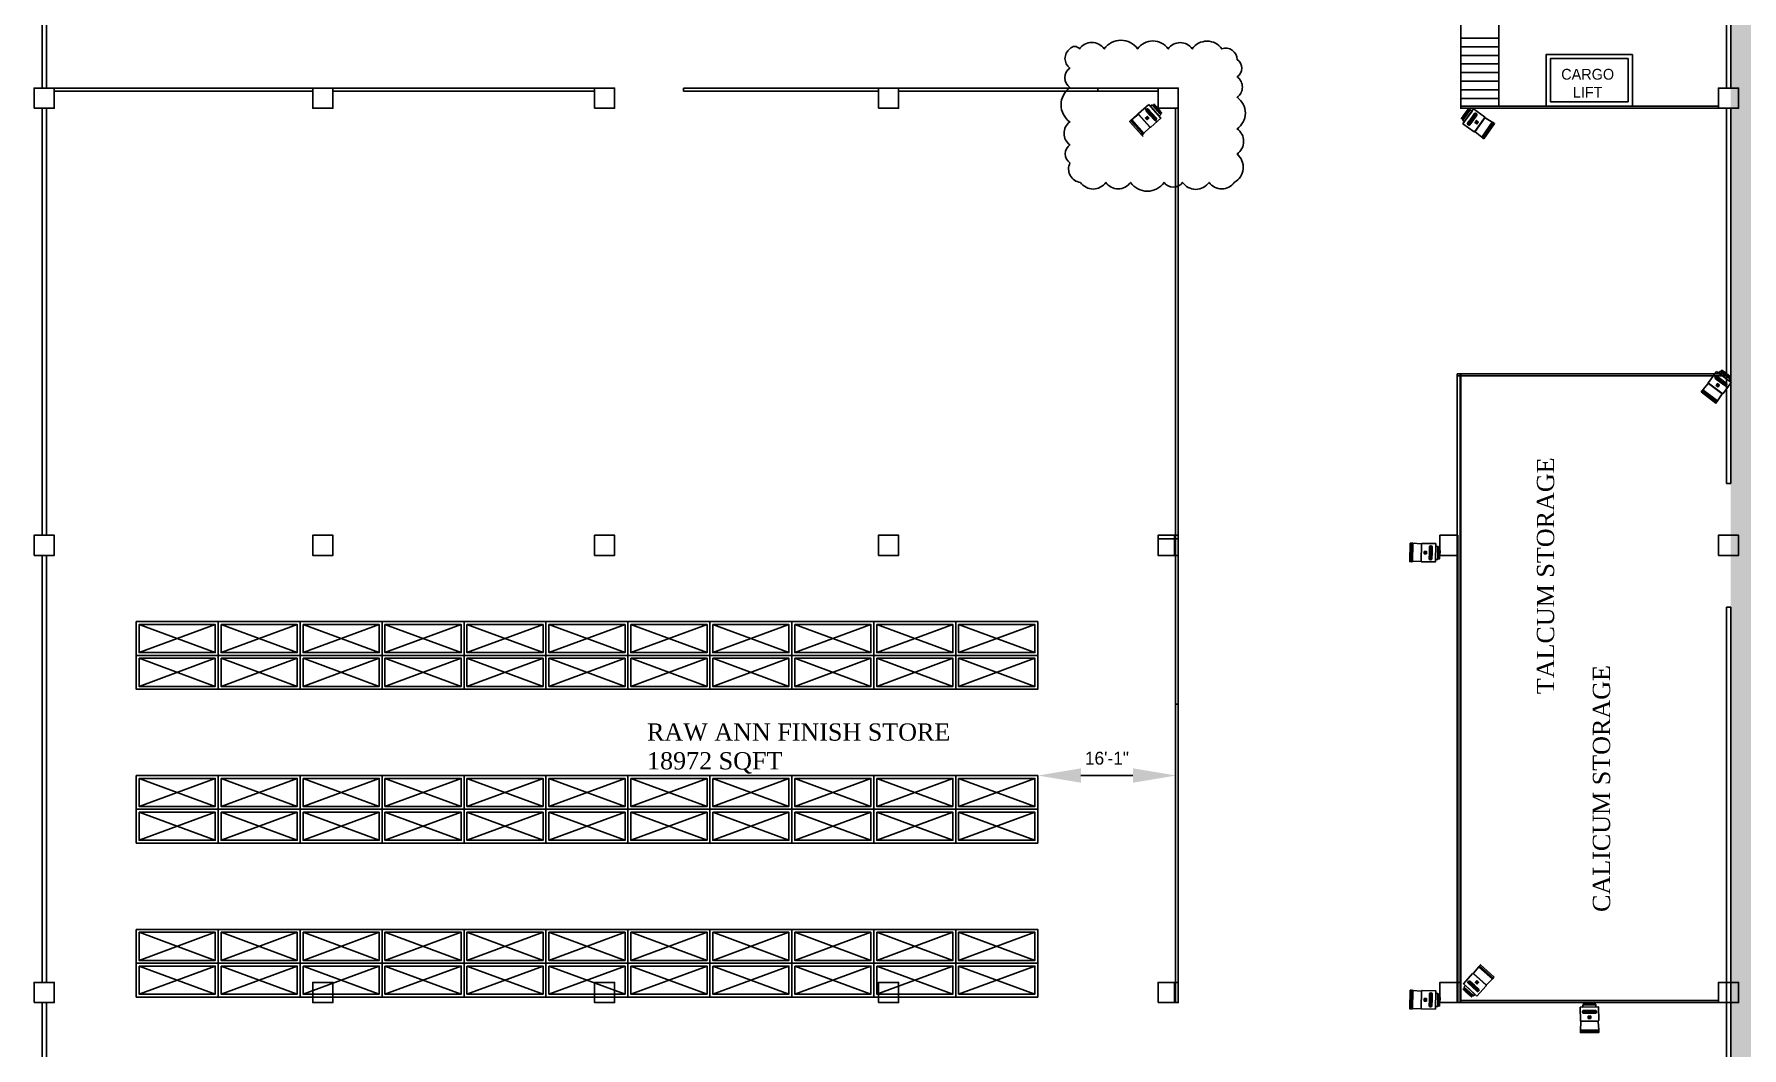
# Model space of a CAD drawing. Header units: millimetres. Extents: x -283029 to -254660, y -24907 to 10674.
# Drawn here: x -280623 to -278248, y -20566 to -19156 of the extents above; entities that cross this region are included whole.
import ezdxf

# ---------------------------------------------------------------- set-up
doc = ezdxf.new("R2010")
doc.units = ezdxf.units.MM
doc.header["$LTSCALE"] = 100
doc.header["$PDMODE"] = 3
doc.layers.add('A-FLOOR', color=7, linetype='Continuous')
doc.dimstyles.new('ISO-25', dxfattribs={"dimtxt": 18, "dimasz": 60, "dimexe": 6, "dimexo": 6, "dimgap": 15, "dimtad": 1, "dimdec": 0, "dimlunit": 3, "dimtxsty": 'Standard', "dimcen": 2.5, "dimclrd": 1, "dimclre": 1, "dimclrt": 1, "dimadec": 0, "dimazin": 0, "dimtfac": 1, "dimtdec": 0, "dimtmove": 0, "dimatfit": 3, "dimfxl": 1, "dimarcsym": 0})

# ---------------------------------------------------------------- blocks, each defined once
blk = doc.blocks.new('*D411')
at = {"color": 1, "lineweight": -2, "transparency": 16777216}
blk.add_line((-279167.5, -20187.1), (-279095, -20187.1), dxfattribs=at)
at = {"color": 1, "transparency": 16777216}
for points in [[(-279167.5, -20177.1), (-279167.5, -20197.1), (-279227.5, -20187.1)], [(-279095, -20177.1), (-279095, -20197.1), (-279035, -20187.1)]]:
    blk.add_solid(points, dxfattribs=at)
at = {"layer": 'Defpoints', "color": 0, "transparency": 16777216}
for p in [(-279227.5, -20187.1), (-279035, -20187.1), (-279035, -20187.1)]:
    blk.add_point(p, dxfattribs=at)
at = {"color": 1, "transparency": 16777216, "insert": (-279131.2, -20163.1), "char_height": 18, "attachment_point": 5}
blk.add_mtext('16\'-1"', dxfattribs=at)
blk = doc.blocks.new('ccyv')
at = {"color": 6}
for p, q in [((-151.8, 392.6), (-185.2, 392)), ((-140.2, 392), (-185.2, 391.2)), ((-140.2, 391.2), (-185.2, 390.4)), ((-140.2, 390.3), (-185.2, 389.5)), ((-140.2, 389.5), (-185.2, 388.7)), ((-140.2, 388.7), (-185.2, 387.9)), ((-140.2, 387.8), (-185.2, 387)), ((-166.6, 339), (-167.6, 339.5)), ((-166.2, 339.4), (-166.7, 340.5)), ((-159.2, 339.4), (-158.6, 340.5)), ((-158.7, 339), (-157.7, 339.5)), ((-166.6, 332.5), (-167.6, 332)), ((-166.2, 332), (-166.7, 331)), ((-159.2, 332), (-158.6, 331)), ((-158.7, 332.5), (-157.7, 332))]:
    blk.add_line(p, q, dxfattribs=at)
for points in [[(-198.9, 376.1), (-198.9, 322.5, 0.414214), (-196.6, 320.2), (-128.8, 320.2, 0.414214), (-126.5, 322.5), (-126.5, 376.1)], [(-162.7, 362.3), (-139.2, 362.3, -0.223517), (-136.4, 361, -0.360044), (-136.4, 352.7, -0.223517), (-139.2, 351.4), (-162.7, 351.4), (-186.2, 351.4, -0.223517), (-188.9, 352.7, -0.360044), (-188.9, 361, -0.223517), (-186.2, 362.3)], [(-162.7, 352.6), (-186.2, 352.6, -0.223517), (-187.9, 353.5, -0.360044), (-187.9, 360.2, -0.223517), (-186.2, 361), (-162.7, 361), (-139.2, 361, -0.223517), (-137.4, 360.2, -0.360044), (-137.4, 353.5, -0.223517), (-139.2, 352.6)], [(-167.6, 335.7), (-167.6, 332, 0.414214), (-166.7, 331), (-158.6, 331, 0.414214), (-157.7, 332), (-157.7, 335.7), (-157.7, 339.5, 0.414214), (-158.6, 340.5), (-166.7, 340.5, 0.414214), (-167.6, 339.5)], [(-166.6, 335.7), (-166.6, 339, -0.414214), (-166.2, 339.4), (-159.2, 339.4, -0.414214), (-158.7, 339), (-158.7, 335.7), (-158.7, 332.5, -0.414214), (-159.2, 332), (-166.2, 332, -0.414214), (-166.6, 332.5)], [(-198.7, 285.3), (-197, 318.4, -0.39915), (-196.1, 319.3), (-129.2, 319.3, -0.39915), (-128.3, 318.4), (-126.6, 285.3)]]:
    blk.add_lwpolyline(points, format="xyb", close=True, dxfattribs=at)
for points in [[(-188.8, 358.8), (-166.6, 358.8), (-166.6, 354.9), (-188.8, 354.9)], [(-136.5, 358.8), (-158.5, 358.8), (-158.5, 354.9), (-136.5, 354.9)]]:
    blk.add_lwpolyline(points, dxfattribs=at)
for points in [[(-188.4, 376.1), (-188.4, 384.8), (-136.9, 384.8), (-136.9, 376.1)], [(-185.6, 387), (-185.6, 392.6), (-139.8, 392.6), (-139.8, 387)], [(-140.7, 384.8), (-140.7, 387), (-184.6, 387), (-184.6, 384.8)], [(-173.5, 392.6), (-172.8, 393.5), (-152.7, 393.5), (-151.8, 392.6)], [(-199.1, 285.3), (-126.2, 285.3), (-126, 281.7), (-199.3, 281.7)], [(-126, 280.5), (-199.3, 280.5), (-198.1, 281.7), (-127.2, 281.7)], [(-199.3, 275), (-126, 275), (-126, 280.5), (-199.3, 280.5)], [(-195.3, 320.2), (-195.8, 319.3), (-129.5, 319.3), (-130, 320.2)]]:
    blk.add_lwpolyline(points, close=True, dxfattribs=at)
for centre, radius in [((-162.7, 356.8), 3.29), ((-162.7, 335.7), 3.29), ((-162.7, 356.8), 1.54), ((-162.7, 335.7), 1.54)]:
    blk.add_circle(centre, radius, dxfattribs=at)

msp = doc.modelspace()

# ---------------------------------------------------------------- hatches: boundary and pattern name
at = {"layer": 'A-FLOOR'}
h = msp.add_hatch(dxfattribs=at)
h.set_pattern_fill('AR-B816C', color=2, scale=0.05)
h.set_pattern_definition([(0, (-278245.958, -17419.708), (10.16, 10.16), [19.84375, -0.47625]), (0, (-278256.118, -17419.232), (10.16, 10.16), [19.84375, -0.47625]), (90, (-278245.958, -17419.708), (-10.16, 10.16), [-10.63625, 9.68375]), (90, (-278246.434, -17419.708), (-10.16, 10.16), [-10.63625, 9.68375])])
h.paths.add_polyline_path([(-278227.5, -17376.7), (-278252.5, -17376.7), (-278252.5, -17393.7), (-278263.5, -17393.7), (-278263.5, -21113.7), (-278227.5, -21113.7), (-278227.5, -17862.7, -0.23), (-278243.5, -17829.7, -0.23), (-278227.5, -17796.7), (-278227.5, -17736.1, -0.23), (-278243.5, -17703.1, -0.23), (-278227.5, -17670.1)])

# ---------------------------------------------------------------- linework, layer by layer
at = {"color": 3}
for p, q in [((-278269.5, -18609.3), (-278269.5, -19231.2)), ((-278639, -18989.3), (-278639, -19259.2)), ((-278586, -19256.2), (-278586, -18985.3)), ((-278639, -19161.6), (-278586, -19161.6)), ((-278639, -19173.6), (-278586, -19173.6)), ((-278639, -19185.6), (-278586, -19185.6)), ((-278639, -19197.6), (-278586, -19197.6)), ((-278639, -19209.6), (-278586, -19209.6)), ((-278639, -19221.6), (-278586, -19221.6)), ((-278639, -19233.6), (-278586, -19233.6)), ((-278639, -19245.6), (-278586, -19245.6)), ((-278269.5, -19259.2), (-278269.5, -19781)), ((-278644, -19628.5), (-278644, -20502.8)), ((-278640, -19628.5), (-278640, -20502.8)), ((-278639, -19628.5), (-278639, -20502.8)), ((-278269.5, -19781), (-278263.5, -19781)), ((-278643, -19853), (-278643, -20502.8)), ((-278269.5, -19953), (-278263.5, -19953))]:
    msp.add_line(p, q, dxfattribs=at)
at = {"color": 2}
for p, q in [((-280612.5, -19231.2), (-280612.5, -18637.3)), ((-280606.5, -19231.2), (-280606.5, -18637.3)), ((-280612.5, -19853), (-280612.5, -19259.2)), ((-280606.5, -19853), (-280606.5, -19259.2)), ((-278644, -19628.5), (-278269.5, -19628.5)), ((-278644, -19631.5), (-278269.5, -19631.5)), ((-280612.5, -20474.8), (-280612.5, -19881)), ((-280606.5, -20474.8), (-280606.5, -19881)), ((-278639, -20499.8), (-278280.5, -20499.8)), ((-280612.5, -21219.9), (-280612.5, -20502.8)), ((-280606.5, -21219.9), (-280606.5, -20502.8)), ((-278640, -20502.8), (-278280.5, -20502.8))]:
    msp.add_line(p, q, dxfattribs=at)
at = {"color": 1}
for p, q in [((-280595.5, -19231.2), (-279816, -19231.2)), ((-280595.5, -19235.2), (-280236, -19235.2)), ((-280208, -19235.2), (-279844, -19235.2)), ((-279720, -19231.2), (-279060, -19231.2)), ((-279720, -19235.2), (-279449.1, -19235.2)), ((-279421.1, -19235.2), (-279060, -19235.2)), ((-279036, -19259.2), (-279036, -20502.8)), ((-279032, -19259.2), (-279032, -20502.8)), ((-279032, -19881), (-279032, -20502.8)), ((-279032, -20087.9), (-279036, -20087.9)), ((-279032, -20087.9), (-279032, -20502.8)), ((-279032, -20183.9), (-279032, -20502.8))]:
    msp.add_line(p, q, dxfattribs=at)
at = {"color": 5}
for p, q in [((-279720, -19231.2), (-279720, -19235.2)), ((-279144, -19231.2), (-279144, -19235.2)), ((-279060, -19231.2), (-279032, -19231.2)), ((-279060, -19231.2), (-279032, -19231.2)), ((-279449.1, -19853), (-279421.1, -19853)), ((-279449.1, -19853), (-279421.1, -19853)), ((-280371.5, -19977.1), (-280477.5, -20016.1)), ((-280477.5, -19977.1), (-280371.5, -20016.1)), ((-280257.5, -19977.1), (-280363.5, -20016.1)), ((-280363.5, -19977.1), (-280257.5, -20016.1)), ((-280143.5, -19977.1), (-280249.5, -20016.1)), ((-280249.5, -19977.1), (-280143.5, -20016.1)), ((-280029.5, -19977.1), (-280135.5, -20016.1)), ((-280135.5, -19977.1), (-280029.5, -20016.1)), ((-279915.5, -19977.1), (-280021.5, -20016.1)), ((-280021.5, -19977.1), (-279915.5, -20016.1)), ((-279801.5, -19977.1), (-279907.5, -20016.1)), ((-279907.5, -19977.1), (-279801.5, -20016.1)), ((-279687.5, -19977.1), (-279793.5, -20016.1)), ((-279793.5, -19977.1), (-279687.5, -20016.1)), ((-279573.5, -19977.1), (-279679.5, -20016.1)), ((-279679.5, -19977.1), (-279573.5, -20016.1)), ((-279459.5, -19977.1), (-279565.5, -20016.1)), ((-279565.5, -19977.1), (-279459.5, -20016.1)), ((-279345.5, -19977.1), (-279451.5, -20016.1)), ((-279451.5, -19977.1), (-279345.5, -20016.1)), ((-279231.5, -19977.1), (-279337.5, -20016.1)), ((-279337.5, -19977.1), (-279231.5, -20016.1)), ((-280371.5, -20024.1), (-280477.5, -20063.1)), ((-280477.5, -20024.1), (-280371.5, -20063.1)), ((-280257.5, -20024.1), (-280363.5, -20063.1)), ((-280363.5, -20024.1), (-280257.5, -20063.1)), ((-280143.5, -20024.1), (-280249.5, -20063.1)), ((-280249.5, -20024.1), (-280143.5, -20063.1)), ((-280029.5, -20024.1), (-280135.5, -20063.1)), ((-280135.5, -20024.1), (-280029.5, -20063.1)), ((-279915.5, -20024.1), (-280021.5, -20063.1)), ((-280021.5, -20024.1), (-279915.5, -20063.1)), ((-279801.5, -20024.1), (-279907.5, -20063.1)), ((-279907.5, -20024.1), (-279801.5, -20063.1)), ((-279687.5, -20024.1), (-279793.5, -20063.1)), ((-279793.5, -20024.1), (-279687.5, -20063.1)), ((-279573.5, -20024.1), (-279679.5, -20063.1)), ((-279679.5, -20024.1), (-279573.5, -20063.1)), ((-279459.5, -20024.1), (-279565.5, -20063.1)), ((-279565.5, -20024.1), (-279459.5, -20063.1)), ((-279345.5, -20024.1), (-279451.5, -20063.1)), ((-279451.5, -20024.1), (-279345.5, -20063.1)), ((-279231.5, -20024.1), (-279337.5, -20063.1)), ((-279337.5, -20024.1), (-279231.5, -20063.1)), ((-280371.5, -20191.1), (-280477.5, -20230.1)), ((-280477.5, -20191.1), (-280371.5, -20230.1)), ((-280257.5, -20191.1), (-280363.5, -20230.1)), ((-280363.5, -20191.1), (-280257.5, -20230.1)), ((-280143.5, -20191.1), (-280249.5, -20230.1)), ((-280249.5, -20191.1), (-280143.5, -20230.1)), ((-280029.5, -20191.1), (-280135.5, -20230.1)), ((-280135.5, -20191.1), (-280029.5, -20230.1)), ((-279915.5, -20191.1), (-280021.5, -20230.1)), ((-280021.5, -20191.1), (-279915.5, -20230.1)), ((-279801.5, -20191.1), (-279907.5, -20230.1)), ((-279907.5, -20191.1), (-279801.5, -20230.1)), ((-279687.5, -20191.1), (-279793.5, -20230.1)), ((-279793.5, -20191.1), (-279687.5, -20230.1)), ((-279573.5, -20191.1), (-279679.5, -20230.1)), ((-279679.5, -20191.1), (-279573.5, -20230.1)), ((-279459.5, -20191.1), (-279565.5, -20230.1)), ((-279565.5, -20191.1), (-279459.5, -20230.1)), ((-279345.5, -20191.1), (-279451.5, -20230.1)), ((-279451.5, -20191.1), (-279345.5, -20230.1)), ((-279231.5, -20191.1), (-279337.5, -20230.1)), ((-279337.5, -20191.1), (-279231.5, -20230.1)), ((-280371.5, -20238.1), (-280477.5, -20277.1)), ((-280477.5, -20238.1), (-280371.5, -20277.1)), ((-280257.5, -20238.1), (-280363.5, -20277.1)), ((-280363.5, -20238.1), (-280257.5, -20277.1)), ((-280143.5, -20238.1), (-280249.5, -20277.1)), ((-280249.5, -20238.1), (-280143.5, -20277.1)), ((-280029.5, -20238.1), (-280135.5, -20277.1)), ((-280135.5, -20238.1), (-280029.5, -20277.1)), ((-279915.5, -20238.1), (-280021.5, -20277.1)), ((-280021.5, -20238.1), (-279915.5, -20277.1)), ((-279801.5, -20238.1), (-279907.5, -20277.1)), ((-279907.5, -20238.1), (-279801.5, -20277.1)), ((-279687.5, -20238.1), (-279793.5, -20277.1)), ((-279793.5, -20238.1), (-279687.5, -20277.1)), ((-279573.5, -20238.1), (-279679.5, -20277.1)), ((-279679.5, -20238.1), (-279573.5, -20277.1)), ((-279459.5, -20238.1), (-279565.5, -20277.1)), ((-279565.5, -20238.1), (-279459.5, -20277.1)), ((-279345.5, -20238.1), (-279451.5, -20277.1)), ((-279451.5, -20238.1), (-279345.5, -20277.1)), ((-279231.5, -20238.1), (-279337.5, -20277.1)), ((-279337.5, -20238.1), (-279231.5, -20277.1)), ((-280371.5, -20405.1), (-280477.5, -20444.1)), ((-280477.5, -20405.1), (-280371.5, -20444.1)), ((-280257.5, -20405.1), (-280363.5, -20444.1)), ((-280363.5, -20405.1), (-280257.5, -20444.1)), ((-280143.5, -20405.1), (-280249.5, -20444.1)), ((-280249.5, -20405.1), (-280143.5, -20444.1)), ((-280029.5, -20405.1), (-280135.5, -20444.1)), ((-280135.5, -20405.1), (-280029.5, -20444.1)), ((-279915.5, -20405.1), (-280021.5, -20444.1)), ((-280021.5, -20405.1), (-279915.5, -20444.1)), ((-279801.5, -20405.1), (-279907.5, -20444.1)), ((-279907.5, -20405.1), (-279801.5, -20444.1)), ((-279687.5, -20405.1), (-279793.5, -20444.1)), ((-279793.5, -20405.1), (-279687.5, -20444.1)), ((-279573.5, -20405.1), (-279679.5, -20444.1)), ((-279679.5, -20405.1), (-279573.5, -20444.1)), ((-279459.5, -20405.1), (-279565.5, -20444.1)), ((-279565.5, -20405.1), (-279459.5, -20444.1)), ((-279345.5, -20405.1), (-279451.5, -20444.1)), ((-279451.5, -20405.1), (-279345.5, -20444.1)), ((-279231.5, -20405.1), (-279337.5, -20444.1)), ((-279337.5, -20405.1), (-279231.5, -20444.1)), ((-280371.5, -20452.1), (-280477.5, -20491.1)), ((-280477.5, -20452.1), (-280371.5, -20491.1)), ((-280257.5, -20452.1), (-280363.5, -20491.1)), ((-280363.5, -20452.1), (-280257.5, -20491.1)), ((-280143.5, -20452.1), (-280249.5, -20491.1)), ((-280249.5, -20452.1), (-280143.5, -20491.1)), ((-280029.5, -20452.1), (-280135.5, -20491.1)), ((-280135.5, -20452.1), (-280029.5, -20491.1)), ((-279915.5, -20452.1), (-280021.5, -20491.1)), ((-280021.5, -20452.1), (-279915.5, -20491.1)), ((-279801.5, -20452.1), (-279907.5, -20491.1)), ((-279907.5, -20452.1), (-279801.5, -20491.1)), ((-279687.5, -20452.1), (-279793.5, -20491.1)), ((-279793.5, -20452.1), (-279687.5, -20491.1)), ((-279573.5, -20452.1), (-279679.5, -20491.1)), ((-279679.5, -20452.1), (-279573.5, -20491.1)), ((-279459.5, -20452.1), (-279565.5, -20491.1)), ((-279565.5, -20452.1), (-279459.5, -20491.1)), ((-279345.5, -20452.1), (-279451.5, -20491.1)), ((-279451.5, -20452.1), (-279345.5, -20491.1)), ((-279231.5, -20452.1), (-279337.5, -20491.1)), ((-279337.5, -20452.1), (-279231.5, -20491.1))]:
    msp.add_line(p, q, dxfattribs=at)
at = {"color": 6}
for p, q in [((-278640, -19259.2), (-278280.5, -19259.2)), ((-278639, -19256.2), (-278280.5, -19256.2))]:
    msp.add_line(p, q, dxfattribs=at)
for p, q in [((-280606.5, -19853), (-280606.5, -19620.5)), ((-279844, -19853), (-279844, -19881)), ((-279844, -19853), (-279844, -19881)), ((-279844, -19853), (-279844, -19881)), ((-279844, -19853), (-279844, -19881)), ((-279060, -19853), (-279032, -19853)), ((-279060, -19853), (-279032, -19853)), ((-279060, -19858), (-279032, -19858)), ((-279060, -19858), (-279032, -19858)), ((-279037, -19853), (-279037, -19881)), ((-279037, -19853), (-279037, -19881)), ((-279032, -19853), (-279032, -19881)), ((-279032, -19853), (-279032, -19881)), ((-279037, -20474.8), (-279037, -20502.8)), ((-279032, -20474.8), (-279032, -20502.8)), ((-279032, -20474.8), (-279032, -20502.8))]:
    msp.add_line(p, q)
at = {"color": 7, "true_color": 0xffffff}
msp.add_line((-279449.1, -19853), (-279421.1, -19853), dxfattribs=at)
msp.add_line((-279449.1, -19853), (-279421.1, -19853), dxfattribs=at)
at = {"color": 3}
for points in [[(-278269.5, -19231.2), (-278269.5, -18275.6)], [(-278269.5, -19231.2), (-278269.5, -18275.6)], [(-278263.5, -19231.2), (-278263.5, -18275.6)], [(-278269.5, -19781), (-278269.5, -19259.2)], [(-278269.5, -19781), (-278269.5, -19259.2)], [(-278263.5, -19781), (-278263.5, -19259.2)], [(-278640, -21107.7), (-278269.5, -21107.7), (-278269.5, -19953)], [(-278640, -21113.7), (-278263.5, -21113.7), (-278263.5, -19953)], [(-278640, -21107.7), (-278269.5, -21107.7), (-278269.5, -19953)]]:
    msp.add_lwpolyline(points, dxfattribs=at)
msp.add_lwpolyline([(-279182.6, -19176.6, 0.520567), (-279182.6, -19203.3, 0.520567), (-279182.6, -19230.4, 0.520567), (-279182.6, -19278.2, 0.520567), (-279182.6, -19310.1, 0.520567), (-279182.6, -19335.3, 0.520567), (-279168, -19362.3, 0.520567), (-279132.7, -19362.3, 0.520567), (-279098.5, -19362.3, 0.520567), (-279051.6, -19362.3, 0.520567), (-279026.1, -19362.3, 0.520567), (-278989.1, -19362.3, 0.520567), (-278954, -19362.3, 0.520567), (-278950.1, -19322.7, 0.520567), (-278950.1, -19287.8, 0.520567), (-278950.1, -19243.9, 0.520567), (-278950.1, -19215.7, 0.520567), (-278950.1, -19191.4, 0.520567), (-278971.4, -19176.6, 0.520567), (-279012.6, -19176.6, 0.520567), (-279046, -19176.6, 0.520567), (-279088.6, -19176.6, 0.520567), (-279135, -19176.6, 0.520567), (-279169.6, -19176.6, 0.520567)], format="xyb", close=True, dxfattribs=at)
at = {"color": 2}
for points in [[(-278400.2, -19184.2), (-278520.2, -19184.2), (-278520.2, -19256.2), (-278400.2, -19256.2)], [(-278406.2, -19190.2), (-278514.2, -19190.2), (-278514.2, -19250.2), (-278406.2, -19250.2)]]:
    msp.add_lwpolyline(points, close=True, dxfattribs=at)
for points in [[(-280623.5, -19259.2), (-280595.5, -19259.2), (-280595.5, -19231.2), (-280623.5, -19231.2)], [(-280623.5, -19259.2), (-280595.5, -19259.2), (-280595.5, -19231.2), (-280623.5, -19231.2)], [(-280623.5, -19259.2), (-280595.5, -19259.2), (-280595.5, -19231.2), (-280623.5, -19231.2)], [(-280236, -19259.2), (-280208, -19259.2), (-280208, -19231.2), (-280236, -19231.2)], [(-280236, -19259.2), (-280208, -19259.2), (-280208, -19231.2), (-280236, -19231.2)], [(-280236, -19259.2), (-280208, -19259.2), (-280208, -19231.2), (-280236, -19231.2)], [(-280236, -19259.2), (-280208, -19259.2), (-280208, -19231.2), (-280236, -19231.2)], [(-280236, -19259.2), (-280208, -19259.2), (-280208, -19231.2), (-280236, -19231.2)], [(-280236, -19259.2), (-280208, -19259.2), (-280208, -19231.2), (-280236, -19231.2)], [(-280236, -19259.2), (-280208, -19259.2), (-280208, -19231.2), (-280236, -19231.2)], [(-280236, -19259.2), (-280208, -19259.2), (-280208, -19231.2), (-280236, -19231.2)], [(-280236, -19259.2), (-280208, -19259.2), (-280208, -19231.2), (-280236, -19231.2)], [(-280236, -19259.2), (-280208, -19259.2), (-280208, -19231.2), (-280236, -19231.2)], [(-280236, -19259.2), (-280208, -19259.2), (-280208, -19231.2), (-280236, -19231.2)], [(-280236, -19259.2), (-280208, -19259.2), (-280208, -19231.2), (-280236, -19231.2)], [(-279844, -19259.2), (-279816, -19259.2), (-279816, -19231.2), (-279844, -19231.2)], [(-279844, -19259.2), (-279816, -19259.2), (-279816, -19231.2), (-279844, -19231.2)], [(-279844, -19259.2), (-279816, -19259.2), (-279816, -19231.2), (-279844, -19231.2)], [(-279844, -19259.2), (-279816, -19259.2), (-279816, -19231.2), (-279844, -19231.2)], [(-279844, -19259.2), (-279816, -19259.2), (-279816, -19231.2), (-279844, -19231.2)], [(-279844, -19259.2), (-279816, -19259.2), (-279816, -19231.2), (-279844, -19231.2)], [(-279844, -19259.2), (-279816, -19259.2), (-279816, -19231.2), (-279844, -19231.2)], [(-279844, -19259.2), (-279816, -19259.2), (-279816, -19231.2), (-279844, -19231.2)], [(-279449.1, -19259.2), (-279421.1, -19259.2), (-279421.1, -19231.2), (-279449.1, -19231.2)], [(-279449.1, -19259.2), (-279421.1, -19259.2), (-279421.1, -19231.2), (-279449.1, -19231.2)], [(-279060, -19259.2), (-279032, -19259.2), (-279032, -19231.2), (-279060, -19231.2)], [(-279060, -19259.2), (-279032, -19259.2), (-279032, -19231.2), (-279060, -19231.2)], [(-279060, -19259.2), (-279032, -19259.2), (-279032, -19231.2), (-279060, -19231.2)], [(-279060, -19259.2), (-279032, -19259.2), (-279032, -19231.2), (-279060, -19231.2)], [(-278280.5, -19259.2), (-278252.5, -19259.2), (-278252.5, -19231.2), (-278280.5, -19231.2)], [(-278280.5, -19259.2), (-278252.5, -19259.2), (-278252.5, -19231.2), (-278280.5, -19231.2)], [(-280623.5, -19881), (-280595.5, -19881), (-280595.5, -19853), (-280623.5, -19853)], [(-280623.5, -19881), (-280595.5, -19881), (-280595.5, -19853), (-280623.5, -19853)], [(-280623.5, -19881), (-280595.5, -19881), (-280595.5, -19853), (-280623.5, -19853)], [(-280236, -19881), (-280208, -19881), (-280208, -19853), (-280236, -19853)], [(-280236, -19881), (-280208, -19881), (-280208, -19853), (-280236, -19853)], [(-280236, -19881), (-280208, -19881), (-280208, -19853), (-280236, -19853)], [(-280236, -19881), (-280208, -19881), (-280208, -19853), (-280236, -19853)], [(-280236, -19881), (-280208, -19881), (-280208, -19853), (-280236, -19853)], [(-280236, -19881), (-280208, -19881), (-280208, -19853), (-280236, -19853)], [(-280236, -19881), (-280208, -19881), (-280208, -19853), (-280236, -19853)], [(-280236, -19881), (-280208, -19881), (-280208, -19853), (-280236, -19853)], [(-280236, -19881), (-280208, -19881), (-280208, -19853), (-280236, -19853)], [(-280236, -19881), (-280208, -19881), (-280208, -19853), (-280236, -19853)], [(-280236, -19881), (-280208, -19881), (-280208, -19853), (-280236, -19853)], [(-280236, -19881), (-280208, -19881), (-280208, -19853), (-280236, -19853)], [(-279844, -19881), (-279816, -19881), (-279816, -19853), (-279844, -19853)], [(-279844, -19881), (-279816, -19881), (-279816, -19853), (-279844, -19853)], [(-279844, -19881), (-279816, -19881), (-279816, -19853), (-279844, -19853)], [(-279844, -19881), (-279816, -19881), (-279816, -19853), (-279844, -19853)], [(-279844, -19881), (-279816, -19881), (-279816, -19853), (-279844, -19853)], [(-279844, -19881), (-279816, -19881), (-279816, -19853), (-279844, -19853)], [(-279844, -19881), (-279816, -19881), (-279816, -19853), (-279844, -19853)], [(-279844, -19881), (-279816, -19881), (-279816, -19853), (-279844, -19853)], [(-279844, -19881), (-279816, -19881), (-279816, -19853), (-279844, -19853)], [(-279844, -19881), (-279816, -19881), (-279816, -19853), (-279844, -19853)], [(-279844, -19881), (-279816, -19881), (-279816, -19853), (-279844, -19853)], [(-279844, -19881), (-279816, -19881), (-279816, -19853), (-279844, -19853)], [(-279844, -19881), (-279816, -19881), (-279816, -19853), (-279844, -19853)], [(-279844, -19881), (-279816, -19881), (-279816, -19853), (-279844, -19853)], [(-279844, -19881), (-279816, -19881), (-279816, -19853), (-279844, -19853)], [(-279844, -19881), (-279816, -19881), (-279816, -19853), (-279844, -19853)], [(-279844, -19881), (-279816, -19881), (-279816, -19853), (-279844, -19853)], [(-279844, -19881), (-279816, -19881), (-279816, -19853), (-279844, -19853)], [(-279844, -19881), (-279816, -19881), (-279816, -19853), (-279844, -19853)], [(-279844, -19881), (-279816, -19881), (-279816, -19853), (-279844, -19853)], [(-278280.5, -19881), (-278252.5, -19881), (-278252.5, -19853), (-278280.5, -19853)], [(-278280.5, -19881), (-278252.5, -19881), (-278252.5, -19853), (-278280.5, -19853)], [(-280623.5, -20502.8), (-280595.5, -20502.8), (-280595.5, -20474.8), (-280623.5, -20474.8)], [(-280623.5, -20502.8), (-280595.5, -20502.8), (-280595.5, -20474.8), (-280623.5, -20474.8)], [(-280623.5, -20502.8), (-280595.5, -20502.8), (-280595.5, -20474.8), (-280623.5, -20474.8)], [(-280236, -20502.8), (-280208, -20502.8), (-280208, -20474.8), (-280236, -20474.8)], [(-280236, -20502.8), (-280208, -20502.8), (-280208, -20474.8), (-280236, -20474.8)], [(-280236, -20502.8), (-280208, -20502.8), (-280208, -20474.8), (-280236, -20474.8)], [(-280236, -20502.8), (-280208, -20502.8), (-280208, -20474.8), (-280236, -20474.8)], [(-280236, -20502.8), (-280208, -20502.8), (-280208, -20474.8), (-280236, -20474.8)], [(-280236, -20502.8), (-280208, -20502.8), (-280208, -20474.8), (-280236, -20474.8)], [(-280236, -20502.8), (-280208, -20502.8), (-280208, -20474.8), (-280236, -20474.8)], [(-280236, -20502.8), (-280208, -20502.8), (-280208, -20474.8), (-280236, -20474.8)], [(-280236, -20502.8), (-280208, -20502.8), (-280208, -20474.8), (-280236, -20474.8)], [(-280236, -20502.8), (-280208, -20502.8), (-280208, -20474.8), (-280236, -20474.8)], [(-280236, -20502.8), (-280208, -20502.8), (-280208, -20474.8), (-280236, -20474.8)], [(-280236, -20502.8), (-280208, -20502.8), (-280208, -20474.8), (-280236, -20474.8)], [(-279844, -20502.8), (-279816, -20502.8), (-279816, -20474.8), (-279844, -20474.8)], [(-279844, -20502.8), (-279816, -20502.8), (-279816, -20474.8), (-279844, -20474.8)], [(-279844, -20502.8), (-279816, -20502.8), (-279816, -20474.8), (-279844, -20474.8)], [(-279844, -20502.8), (-279816, -20502.8), (-279816, -20474.8), (-279844, -20474.8)], [(-279844, -20502.8), (-279816, -20502.8), (-279816, -20474.8), (-279844, -20474.8)], [(-279844, -20502.8), (-279816, -20502.8), (-279816, -20474.8), (-279844, -20474.8)], [(-279844, -20502.8), (-279816, -20502.8), (-279816, -20474.8), (-279844, -20474.8)], [(-279844, -20502.8), (-279816, -20502.8), (-279816, -20474.8), (-279844, -20474.8)], [(-279844, -20502.8), (-279816, -20502.8), (-279816, -20474.8), (-279844, -20474.8)], [(-279844, -20502.8), (-279816, -20502.8), (-279816, -20474.8), (-279844, -20474.8)], [(-279844, -20502.8), (-279816, -20502.8), (-279816, -20474.8), (-279844, -20474.8)], [(-279844, -20502.8), (-279816, -20502.8), (-279816, -20474.8), (-279844, -20474.8)], [(-279844, -20502.8), (-279816, -20502.8), (-279816, -20474.8), (-279844, -20474.8)], [(-279844, -20502.8), (-279816, -20502.8), (-279816, -20474.8), (-279844, -20474.8)], [(-279844, -20502.8), (-279816, -20502.8), (-279816, -20474.8), (-279844, -20474.8)], [(-279844, -20502.8), (-279816, -20502.8), (-279816, -20474.8), (-279844, -20474.8)], [(-279844, -20502.8), (-279816, -20502.8), (-279816, -20474.8), (-279844, -20474.8)], [(-279844, -20502.8), (-279816, -20502.8), (-279816, -20474.8), (-279844, -20474.8)], [(-279844, -20502.8), (-279816, -20502.8), (-279816, -20474.8), (-279844, -20474.8)], [(-279844, -20502.8), (-279816, -20502.8), (-279816, -20474.8), (-279844, -20474.8)], [(-279449.1, -20502.8), (-279421.1, -20502.8), (-279421.1, -20474.8), (-279449.1, -20474.8)], [(-279449.1, -20502.8), (-279421.1, -20502.8), (-279421.1, -20474.8), (-279449.1, -20474.8)], [(-279449.1, -20502.8), (-279421.1, -20502.8), (-279421.1, -20474.8), (-279449.1, -20474.8)], [(-279449.1, -20502.8), (-279421.1, -20502.8), (-279421.1, -20474.8), (-279449.1, -20474.8)], [(-279449.1, -20502.8), (-279421.1, -20502.8), (-279421.1, -20474.8), (-279449.1, -20474.8)], [(-279449.1, -20502.8), (-279421.1, -20502.8), (-279421.1, -20474.8), (-279449.1, -20474.8)], [(-279449.1, -20502.8), (-279421.1, -20502.8), (-279421.1, -20474.8), (-279449.1, -20474.8)], [(-279449.1, -20502.8), (-279421.1, -20502.8), (-279421.1, -20474.8), (-279449.1, -20474.8)], [(-279449.1, -20502.8), (-279421.1, -20502.8), (-279421.1, -20474.8), (-279449.1, -20474.8)], [(-279449.1, -20502.8), (-279421.1, -20502.8), (-279421.1, -20474.8), (-279449.1, -20474.8)], [(-279449.1, -20502.8), (-279421.1, -20502.8), (-279421.1, -20474.8), (-279449.1, -20474.8)], [(-279449.1, -20502.8), (-279421.1, -20502.8), (-279421.1, -20474.8), (-279449.1, -20474.8)], [(-279449.1, -20502.8), (-279421.1, -20502.8), (-279421.1, -20474.8), (-279449.1, -20474.8)], [(-279449.1, -20502.8), (-279421.1, -20502.8), (-279421.1, -20474.8), (-279449.1, -20474.8)], [(-279449.1, -20502.8), (-279421.1, -20502.8), (-279421.1, -20474.8), (-279449.1, -20474.8)], [(-279449.1, -20502.8), (-279421.1, -20502.8), (-279421.1, -20474.8), (-279449.1, -20474.8)], [(-279060, -20502.8), (-279032, -20502.8), (-279032, -20474.8), (-279060, -20474.8)], [(-279060, -20502.8), (-279032, -20502.8), (-279032, -20474.8), (-279060, -20474.8)], [(-279060, -20502.8), (-279032, -20502.8), (-279032, -20474.8), (-279060, -20474.8)], [(-279060, -20502.8), (-279032, -20502.8), (-279032, -20474.8), (-279060, -20474.8)], [(-278668, -20502.8), (-278640, -20502.8), (-278640, -20474.8), (-278668, -20474.8)], [(-278280.5, -20502.8), (-278252.5, -20502.8), (-278252.5, -20474.8), (-278280.5, -20474.8)], [(-278280.5, -20502.8), (-278252.5, -20502.8), (-278252.5, -20474.8), (-278280.5, -20474.8)]]:
    msp.add_lwpolyline(points, close=True)
for points in [[(-280623.5, -19259.2), (-280595.5, -19259.2), (-280595.5, -19231.2), (-280623.5, -19231.2), (-280623.5, -19248.2)], [(-280208, -19259.2), (-280208, -19231.2), (-280236, -19231.2), (-280236, -19259.2), (-280219, -19259.2)], [(-280208, -19259.2), (-280208, -19231.2), (-280236, -19231.2), (-280236, -19259.2), (-280219, -19259.2)], [(-280208, -19259.2), (-280208, -19231.2), (-280236, -19231.2), (-280236, -19259.2), (-280219, -19259.2)], [(-280208, -19259.2), (-280208, -19231.2), (-280236, -19231.2), (-280236, -19259.2), (-280219, -19259.2)], [(-279062.1, -19277.4), (-279078.8, -19258.7), (-279099.7, -19277.4), (-279081, -19298.3)], [(-280623.5, -19881), (-280595.5, -19881), (-280595.5, -19853), (-280623.5, -19853), (-280623.5, -19870)], [(-280208, -19881), (-280208, -19853), (-280236, -19853), (-280236, -19881), (-280219, -19881)], [(-280208, -19881), (-280208, -19853), (-280236, -19853), (-280236, -19881), (-280219, -19881)], [(-280208, -19881), (-280208, -19853), (-280236, -19853), (-280236, -19881), (-280219, -19881)], [(-280208, -19881), (-280208, -19853), (-280236, -19853), (-280236, -19881), (-280219, -19881)], [(-279816, -19881), (-279816, -19853), (-279844, -19853), (-279844, -19881), (-279827, -19881)], [(-279816, -19881), (-279816, -19853), (-279844, -19853), (-279844, -19881), (-279827, -19881)], [(-279816, -19881), (-279816, -19853), (-279844, -19853), (-279844, -19881), (-279827, -19881)], [(-279816, -19881), (-279816, -19853), (-279844, -19853), (-279844, -19881), (-279827, -19881)], [(-279032, -19853), (-279060, -19853), (-279060, -19881), (-279032, -19881), (-279032, -19853)], [(-279060, -19858), (-279060, -19881), (-279032, -19881), (-279032, -19853)], [(-279032, -19853), (-279060, -19853)], [(-279032, -19853), (-279060, -19853), (-279060, -19881), (-279032, -19881), (-279032, -19853)], [(-279060, -19858), (-279060, -19881), (-279032, -19881), (-279032, -19853)], [(-279032, -19853), (-279060, -19853)], [(-278643, -19853), (-278668, -19853), (-278668, -19881), (-278643, -19881)], [(-280623.5, -20502.8), (-280595.5, -20502.8), (-280595.5, -20474.8), (-280623.5, -20474.8), (-280623.5, -20491.8)], [(-280208, -20502.8), (-280208, -20474.8), (-280236, -20474.8), (-280236, -20502.8), (-280219, -20502.8)], [(-280208, -20502.8), (-280208, -20474.8), (-280236, -20474.8), (-280236, -20502.8), (-280219, -20502.8)], [(-280208, -20502.8), (-280208, -20474.8), (-280236, -20474.8), (-280236, -20502.8), (-280219, -20502.8)], [(-280208, -20502.8), (-280208, -20474.8), (-280236, -20474.8), (-280236, -20502.8), (-280219, -20502.8)], [(-279816, -20502.8), (-279816, -20474.8), (-279844, -20474.8), (-279844, -20502.8), (-279827, -20502.8)], [(-279816, -20502.8), (-279816, -20474.8), (-279844, -20474.8), (-279844, -20502.8), (-279827, -20502.8)], [(-279816, -20502.8), (-279816, -20474.8), (-279844, -20474.8), (-279844, -20502.8), (-279827, -20502.8)], [(-279816, -20502.8), (-279816, -20474.8), (-279844, -20474.8), (-279844, -20502.8), (-279827, -20502.8)]]:
    msp.add_lwpolyline(points)
at = {"color": 9, "true_color": 0xc7c8ca}
msp.add_lwpolyline([(-279449.1, -19881), (-279421.1, -19881), (-279421.1, -19853), (-279449.1, -19853)], close=True, dxfattribs=at)
msp.add_lwpolyline([(-279449.1, -19881), (-279421.1, -19881), (-279421.1, -19853), (-279449.1, -19853)], close=True, dxfattribs=at)
msp.add_lwpolyline([(-279449.1, -19881), (-279421.1, -19881), (-279421.1, -19853), (-279449.1, -19853)], close=True, dxfattribs=at)
msp.add_lwpolyline([(-279449.1, -19881), (-279421.1, -19881), (-279421.1, -19853), (-279449.1, -19853)], close=True, dxfattribs=at)
msp.add_lwpolyline([(-279449.1, -19881), (-279421.1, -19881), (-279421.1, -19853), (-279449.1, -19853)], close=True, dxfattribs=at)
msp.add_lwpolyline([(-279449.1, -19881), (-279421.1, -19881), (-279421.1, -19853), (-279449.1, -19853)], close=True, dxfattribs=at)
msp.add_lwpolyline([(-279449.1, -19881), (-279421.1, -19881), (-279421.1, -19853), (-279449.1, -19853)], close=True, dxfattribs=at)
msp.add_lwpolyline([(-279449.1, -19881), (-279421.1, -19881), (-279421.1, -19853), (-279449.1, -19853)], close=True, dxfattribs=at)
at = {"color": 7, "true_color": 0xffffff}
msp.add_lwpolyline([(-279449.1, -19881), (-279421.1, -19881), (-279421.1, -19853), (-279449.1, -19853)], close=True, dxfattribs=at)
msp.add_lwpolyline([(-279449.1, -19881), (-279421.1, -19881), (-279421.1, -19853), (-279449.1, -19853)], close=True, dxfattribs=at)
msp.add_lwpolyline([(-279449.1, -19881), (-279421.1, -19881), (-279421.1, -19853), (-279449.1, -19853)], close=True, dxfattribs=at)
msp.add_lwpolyline([(-279449.1, -19881), (-279421.1, -19881), (-279421.1, -19853), (-279449.1, -19853)], close=True, dxfattribs=at)
msp.add_lwpolyline([(-279449.1, -19881), (-279421.1, -19881), (-279421.1, -19853), (-279449.1, -19853)], close=True, dxfattribs=at)
msp.add_lwpolyline([(-279449.1, -19881), (-279421.1, -19881), (-279421.1, -19853), (-279449.1, -19853)], close=True, dxfattribs=at)
msp.add_lwpolyline([(-279449.1, -19881), (-279421.1, -19881), (-279421.1, -19853), (-279449.1, -19853)], close=True, dxfattribs=at)
msp.add_lwpolyline([(-279449.1, -19881), (-279421.1, -19881), (-279421.1, -19853), (-279449.1, -19853)], close=True, dxfattribs=at)
at = {"color": 240, "true_color": 0xed1f24}
for points in [[(-280481.5, -19973.1), (-280481.5, -20020.1), (-280367.5, -20020.1), (-280367.5, -19973.1)], [(-280367.5, -19973.1), (-280367.5, -20020.1), (-280253.5, -20020.1), (-280253.5, -19973.1)], [(-280253.5, -19973.1), (-280253.5, -20020.1), (-280139.5, -20020.1), (-280139.5, -19973.1)], [(-280139.5, -19973.1), (-280139.5, -20020.1), (-280025.5, -20020.1), (-280025.5, -19973.1)], [(-280025.5, -19973.1), (-280025.5, -20020.1), (-279911.5, -20020.1), (-279911.5, -19973.1)], [(-279911.5, -19973.1), (-279911.5, -20020.1), (-279797.5, -20020.1), (-279797.5, -19973.1)], [(-279797.5, -19973.1), (-279797.5, -20020.1), (-279683.5, -20020.1), (-279683.5, -19973.1)], [(-279683.5, -19973.1), (-279683.5, -20020.1), (-279569.5, -20020.1), (-279569.5, -19973.1)], [(-279569.5, -19973.1), (-279569.5, -20020.1), (-279455.5, -20020.1), (-279455.5, -19973.1)], [(-279455.5, -19973.1), (-279455.5, -20020.1), (-279341.5, -20020.1), (-279341.5, -19973.1)], [(-279341.5, -19973.1), (-279341.5, -20020.1), (-279227.5, -20020.1), (-279227.5, -19973.1)], [(-280481.5, -20020.1), (-280481.5, -20067.1), (-280367.5, -20067.1), (-280367.5, -20020.1)], [(-280367.5, -20020.1), (-280367.5, -20067.1), (-280253.5, -20067.1), (-280253.5, -20020.1)], [(-280253.5, -20020.1), (-280253.5, -20067.1), (-280139.5, -20067.1), (-280139.5, -20020.1)], [(-280139.5, -20020.1), (-280139.5, -20067.1), (-280025.5, -20067.1), (-280025.5, -20020.1)], [(-280025.5, -20020.1), (-280025.5, -20067.1), (-279911.5, -20067.1), (-279911.5, -20020.1)], [(-279911.5, -20020.1), (-279911.5, -20067.1), (-279797.5, -20067.1), (-279797.5, -20020.1)], [(-279797.5, -20020.1), (-279797.5, -20067.1), (-279683.5, -20067.1), (-279683.5, -20020.1)], [(-279683.5, -20020.1), (-279683.5, -20067.1), (-279569.5, -20067.1), (-279569.5, -20020.1)], [(-279569.5, -20020.1), (-279569.5, -20067.1), (-279455.5, -20067.1), (-279455.5, -20020.1)], [(-279455.5, -20020.1), (-279455.5, -20067.1), (-279341.5, -20067.1), (-279341.5, -20020.1)], [(-279341.5, -20020.1), (-279341.5, -20067.1), (-279227.5, -20067.1), (-279227.5, -20020.1)], [(-280481.5, -20187.1), (-280481.5, -20234.1), (-280367.5, -20234.1), (-280367.5, -20187.1)], [(-280367.5, -20187.1), (-280367.5, -20234.1), (-280253.5, -20234.1), (-280253.5, -20187.1)], [(-280253.5, -20187.1), (-280253.5, -20234.1), (-280139.5, -20234.1), (-280139.5, -20187.1)], [(-280139.5, -20187.1), (-280139.5, -20234.1), (-280025.5, -20234.1), (-280025.5, -20187.1)], [(-280025.5, -20187.1), (-280025.5, -20234.1), (-279911.5, -20234.1), (-279911.5, -20187.1)], [(-279911.5, -20187.1), (-279911.5, -20234.1), (-279797.5, -20234.1), (-279797.5, -20187.1)], [(-279797.5, -20187.1), (-279797.5, -20234.1), (-279683.5, -20234.1), (-279683.5, -20187.1)], [(-279683.5, -20187.1), (-279683.5, -20234.1), (-279569.5, -20234.1), (-279569.5, -20187.1)], [(-279569.5, -20187.1), (-279569.5, -20234.1), (-279455.5, -20234.1), (-279455.5, -20187.1)], [(-279455.5, -20187.1), (-279455.5, -20234.1), (-279341.5, -20234.1), (-279341.5, -20187.1)], [(-279341.5, -20187.1), (-279341.5, -20234.1), (-279227.5, -20234.1), (-279227.5, -20187.1)], [(-280481.5, -20234.1), (-280481.5, -20281.1), (-280367.5, -20281.1), (-280367.5, -20234.1)], [(-280367.5, -20234.1), (-280367.5, -20281.1), (-280253.5, -20281.1), (-280253.5, -20234.1)], [(-280253.5, -20234.1), (-280253.5, -20281.1), (-280139.5, -20281.1), (-280139.5, -20234.1)], [(-280139.5, -20234.1), (-280139.5, -20281.1), (-280025.5, -20281.1), (-280025.5, -20234.1)], [(-280025.5, -20234.1), (-280025.5, -20281.1), (-279911.5, -20281.1), (-279911.5, -20234.1)], [(-279911.5, -20234.1), (-279911.5, -20281.1), (-279797.5, -20281.1), (-279797.5, -20234.1)], [(-279797.5, -20234.1), (-279797.5, -20281.1), (-279683.5, -20281.1), (-279683.5, -20234.1)], [(-279683.5, -20234.1), (-279683.5, -20281.1), (-279569.5, -20281.1), (-279569.5, -20234.1)], [(-279569.5, -20234.1), (-279569.5, -20281.1), (-279455.5, -20281.1), (-279455.5, -20234.1)], [(-279455.5, -20234.1), (-279455.5, -20281.1), (-279341.5, -20281.1), (-279341.5, -20234.1)], [(-279341.5, -20234.1), (-279341.5, -20281.1), (-279227.5, -20281.1), (-279227.5, -20234.1)], [(-280481.5, -20401.1), (-280481.5, -20448.1), (-280367.5, -20448.1), (-280367.5, -20401.1)], [(-280367.5, -20401.1), (-280367.5, -20448.1), (-280253.5, -20448.1), (-280253.5, -20401.1)], [(-280253.5, -20401.1), (-280253.5, -20448.1), (-280139.5, -20448.1), (-280139.5, -20401.1)], [(-280139.5, -20401.1), (-280139.5, -20448.1), (-280025.5, -20448.1), (-280025.5, -20401.1)], [(-280025.5, -20401.1), (-280025.5, -20448.1), (-279911.5, -20448.1), (-279911.5, -20401.1)], [(-279911.5, -20401.1), (-279911.5, -20448.1), (-279797.5, -20448.1), (-279797.5, -20401.1)], [(-279797.5, -20401.1), (-279797.5, -20448.1), (-279683.5, -20448.1), (-279683.5, -20401.1)], [(-279683.5, -20401.1), (-279683.5, -20448.1), (-279569.5, -20448.1), (-279569.5, -20401.1)], [(-279569.5, -20401.1), (-279569.5, -20448.1), (-279455.5, -20448.1), (-279455.5, -20401.1)], [(-279455.5, -20401.1), (-279455.5, -20448.1), (-279341.5, -20448.1), (-279341.5, -20401.1)], [(-279341.5, -20401.1), (-279341.5, -20448.1), (-279227.5, -20448.1), (-279227.5, -20401.1)], [(-280481.5, -20448.1), (-280481.5, -20495.1), (-280367.5, -20495.1), (-280367.5, -20448.1)], [(-280367.5, -20448.1), (-280367.5, -20495.1), (-280253.5, -20495.1), (-280253.5, -20448.1)], [(-280253.5, -20448.1), (-280253.5, -20495.1), (-280139.5, -20495.1), (-280139.5, -20448.1)], [(-280139.5, -20448.1), (-280139.5, -20495.1), (-280025.5, -20495.1), (-280025.5, -20448.1)], [(-280025.5, -20448.1), (-280025.5, -20495.1), (-279911.5, -20495.1), (-279911.5, -20448.1)], [(-279911.5, -20448.1), (-279911.5, -20495.1), (-279797.5, -20495.1), (-279797.5, -20448.1)], [(-279797.5, -20448.1), (-279797.5, -20495.1), (-279683.5, -20495.1), (-279683.5, -20448.1)], [(-279683.5, -20448.1), (-279683.5, -20495.1), (-279569.5, -20495.1), (-279569.5, -20448.1)], [(-279569.5, -20448.1), (-279569.5, -20495.1), (-279455.5, -20495.1), (-279455.5, -20448.1)], [(-279455.5, -20448.1), (-279455.5, -20495.1), (-279341.5, -20495.1), (-279341.5, -20448.1)], [(-279341.5, -20448.1), (-279341.5, -20495.1), (-279227.5, -20495.1), (-279227.5, -20448.1)]]:
    msp.add_lwpolyline(points, close=True, dxfattribs=at)
at = {"color": 5}
for points in [[(-280477.5, -19977.1), (-280477.5, -20016.1), (-280371.5, -20016.1), (-280371.5, -19977.1)], [(-280363.5, -19977.1), (-280363.5, -20016.1), (-280257.5, -20016.1), (-280257.5, -19977.1)], [(-280249.5, -19977.1), (-280249.5, -20016.1), (-280143.5, -20016.1), (-280143.5, -19977.1)], [(-280135.5, -19977.1), (-280135.5, -20016.1), (-280029.5, -20016.1), (-280029.5, -19977.1)], [(-280021.5, -19977.1), (-280021.5, -20016.1), (-279915.5, -20016.1), (-279915.5, -19977.1)], [(-279907.5, -19977.1), (-279907.5, -20016.1), (-279801.5, -20016.1), (-279801.5, -19977.1)], [(-279793.5, -19977.1), (-279793.5, -20016.1), (-279687.5, -20016.1), (-279687.5, -19977.1)], [(-279679.5, -19977.1), (-279679.5, -20016.1), (-279573.5, -20016.1), (-279573.5, -19977.1)], [(-279565.5, -19977.1), (-279565.5, -20016.1), (-279459.5, -20016.1), (-279459.5, -19977.1)], [(-279451.5, -19977.1), (-279451.5, -20016.1), (-279345.5, -20016.1), (-279345.5, -19977.1)], [(-279337.5, -19977.1), (-279337.5, -20016.1), (-279231.5, -20016.1), (-279231.5, -19977.1)], [(-280477.5, -20024.1), (-280477.5, -20063.1), (-280371.5, -20063.1), (-280371.5, -20024.1)], [(-280363.5, -20024.1), (-280363.5, -20063.1), (-280257.5, -20063.1), (-280257.5, -20024.1)], [(-280249.5, -20024.1), (-280249.5, -20063.1), (-280143.5, -20063.1), (-280143.5, -20024.1)], [(-280135.5, -20024.1), (-280135.5, -20063.1), (-280029.5, -20063.1), (-280029.5, -20024.1)], [(-280021.5, -20024.1), (-280021.5, -20063.1), (-279915.5, -20063.1), (-279915.5, -20024.1)], [(-279907.5, -20024.1), (-279907.5, -20063.1), (-279801.5, -20063.1), (-279801.5, -20024.1)], [(-279793.5, -20024.1), (-279793.5, -20063.1), (-279687.5, -20063.1), (-279687.5, -20024.1)], [(-279679.5, -20024.1), (-279679.5, -20063.1), (-279573.5, -20063.1), (-279573.5, -20024.1)], [(-279565.5, -20024.1), (-279565.5, -20063.1), (-279459.5, -20063.1), (-279459.5, -20024.1)], [(-279451.5, -20024.1), (-279451.5, -20063.1), (-279345.5, -20063.1), (-279345.5, -20024.1)], [(-279337.5, -20024.1), (-279337.5, -20063.1), (-279231.5, -20063.1), (-279231.5, -20024.1)], [(-280477.5, -20191.1), (-280477.5, -20230.1), (-280371.5, -20230.1), (-280371.5, -20191.1)], [(-280363.5, -20191.1), (-280363.5, -20230.1), (-280257.5, -20230.1), (-280257.5, -20191.1)], [(-280249.5, -20191.1), (-280249.5, -20230.1), (-280143.5, -20230.1), (-280143.5, -20191.1)], [(-280135.5, -20191.1), (-280135.5, -20230.1), (-280029.5, -20230.1), (-280029.5, -20191.1)], [(-280021.5, -20191.1), (-280021.5, -20230.1), (-279915.5, -20230.1), (-279915.5, -20191.1)], [(-279907.5, -20191.1), (-279907.5, -20230.1), (-279801.5, -20230.1), (-279801.5, -20191.1)], [(-279793.5, -20191.1), (-279793.5, -20230.1), (-279687.5, -20230.1), (-279687.5, -20191.1)], [(-279679.5, -20191.1), (-279679.5, -20230.1), (-279573.5, -20230.1), (-279573.5, -20191.1)], [(-279565.5, -20191.1), (-279565.5, -20230.1), (-279459.5, -20230.1), (-279459.5, -20191.1)], [(-279451.5, -20191.1), (-279451.5, -20230.1), (-279345.5, -20230.1), (-279345.5, -20191.1)], [(-279337.5, -20191.1), (-279337.5, -20230.1), (-279231.5, -20230.1), (-279231.5, -20191.1)], [(-280477.5, -20238.1), (-280477.5, -20277.1), (-280371.5, -20277.1), (-280371.5, -20238.1)], [(-280363.5, -20238.1), (-280363.5, -20277.1), (-280257.5, -20277.1), (-280257.5, -20238.1)], [(-280249.5, -20238.1), (-280249.5, -20277.1), (-280143.5, -20277.1), (-280143.5, -20238.1)], [(-280135.5, -20238.1), (-280135.5, -20277.1), (-280029.5, -20277.1), (-280029.5, -20238.1)], [(-280021.5, -20238.1), (-280021.5, -20277.1), (-279915.5, -20277.1), (-279915.5, -20238.1)], [(-279907.5, -20238.1), (-279907.5, -20277.1), (-279801.5, -20277.1), (-279801.5, -20238.1)], [(-279793.5, -20238.1), (-279793.5, -20277.1), (-279687.5, -20277.1), (-279687.5, -20238.1)], [(-279679.5, -20238.1), (-279679.5, -20277.1), (-279573.5, -20277.1), (-279573.5, -20238.1)], [(-279565.5, -20238.1), (-279565.5, -20277.1), (-279459.5, -20277.1), (-279459.5, -20238.1)], [(-279451.5, -20238.1), (-279451.5, -20277.1), (-279345.5, -20277.1), (-279345.5, -20238.1)], [(-279337.5, -20238.1), (-279337.5, -20277.1), (-279231.5, -20277.1), (-279231.5, -20238.1)], [(-280477.5, -20405.1), (-280477.5, -20444.1), (-280371.5, -20444.1), (-280371.5, -20405.1)], [(-280363.5, -20405.1), (-280363.5, -20444.1), (-280257.5, -20444.1), (-280257.5, -20405.1)], [(-280249.5, -20405.1), (-280249.5, -20444.1), (-280143.5, -20444.1), (-280143.5, -20405.1)], [(-280135.5, -20405.1), (-280135.5, -20444.1), (-280029.5, -20444.1), (-280029.5, -20405.1)], [(-280021.5, -20405.1), (-280021.5, -20444.1), (-279915.5, -20444.1), (-279915.5, -20405.1)], [(-279907.5, -20405.1), (-279907.5, -20444.1), (-279801.5, -20444.1), (-279801.5, -20405.1)], [(-279793.5, -20405.1), (-279793.5, -20444.1), (-279687.5, -20444.1), (-279687.5, -20405.1)], [(-279679.5, -20405.1), (-279679.5, -20444.1), (-279573.5, -20444.1), (-279573.5, -20405.1)], [(-279565.5, -20405.1), (-279565.5, -20444.1), (-279459.5, -20444.1), (-279459.5, -20405.1)], [(-279451.5, -20405.1), (-279451.5, -20444.1), (-279345.5, -20444.1), (-279345.5, -20405.1)], [(-279337.5, -20405.1), (-279337.5, -20444.1), (-279231.5, -20444.1), (-279231.5, -20405.1)], [(-280477.5, -20452.1), (-280477.5, -20491.1), (-280371.5, -20491.1), (-280371.5, -20452.1)], [(-280363.5, -20452.1), (-280363.5, -20491.1), (-280257.5, -20491.1), (-280257.5, -20452.1)], [(-280249.5, -20452.1), (-280249.5, -20491.1), (-280143.5, -20491.1), (-280143.5, -20452.1)], [(-280135.5, -20452.1), (-280135.5, -20491.1), (-280029.5, -20491.1), (-280029.5, -20452.1)], [(-280021.5, -20452.1), (-280021.5, -20491.1), (-279915.5, -20491.1), (-279915.5, -20452.1)], [(-279907.5, -20452.1), (-279907.5, -20491.1), (-279801.5, -20491.1), (-279801.5, -20452.1)], [(-279793.5, -20452.1), (-279793.5, -20491.1), (-279687.5, -20491.1), (-279687.5, -20452.1)], [(-279679.5, -20452.1), (-279679.5, -20491.1), (-279573.5, -20491.1), (-279573.5, -20452.1)], [(-279565.5, -20452.1), (-279565.5, -20491.1), (-279459.5, -20491.1), (-279459.5, -20452.1)], [(-279451.5, -20452.1), (-279451.5, -20491.1), (-279345.5, -20491.1), (-279345.5, -20452.1)], [(-279337.5, -20452.1), (-279337.5, -20491.1), (-279231.5, -20491.1), (-279231.5, -20452.1)]]:
    msp.add_lwpolyline(points, close=True, dxfattribs=at)

# ---------------------------------------------------------------- block references
at = {"color": 3, "xscale": 0.352172715904733, "yscale": 0.352172715904733, "zscale": 0.352172715904733}
for p, rotation in [((-279125, -19394.3), 311.8595556862758), ((-278487.4, -19300.2), 54.69994387113947), ((-278306.6, -19773.3), 323.1740561305241), ((-278807.5, -19932.3), 268.9632718456095), ((-278579.3, -20348.6), 137.755777516809), ((-278807.5, -20554.1), 268.9632718456095), ((-278401.2, -20640.7), 0.7035862824593262)]:
    msp.add_blockref('ccyv', p, dxfattribs=dict(at, rotation=rotation))

# ---------------------------------------------------------------- texts
at = {"color": 2, "insert": (-278500.3, -19204.4), "char_height": 15, "attachment_point": 1}
msp.add_mtext_dynamic_manual_height_columns('\\pxqc;CARGO LIFT', width=75.651, gutter_width=12.5, heights=[0], dxfattribs=at)
at = {"color": 3, "char_height": 24, "attachment_point": 1, "rotation": 90}
for s, insert in [('\\pxqc;{\\fTimes New Roman|b0|i0|c0|p18;TALCUM STORAGE}', (-278533.1, -20120.9)), ('\\pxqc;{\\fTimes New Roman|b0|i0|c0|p18;CALICUM STORAGE}', (-278455.3, -20416.7))]:
    msp.add_mtext_dynamic_manual_height_columns(s, width=423.107, gutter_width=12.5, heights=[173.5], dxfattribs=dict(at, insert=insert))
at = {"color": 3, "insert": (-279771, -20114.6), "char_height": 24, "attachment_point": 1}
msp.add_mtext_dynamic_manual_height_columns('{\\fTimes New Roman|b0|i0|c0|p18;RAW ANN FINISH STORE\\P18972 SQFT}', width=423.107, gutter_width=12.5, heights=[173.5], dxfattribs=at)

# ---------------------------------------------------------------- dimensions: what is measured, and where the dimension line sits
at = {"color": 1}
dim = msp.add_linear_dim(base=(-279034.9976852, -20187.1345096), p1=(-279227.4976852, -20187.1345096), p2=(-279034.9976852, -20187.1345096), dimstyle='ISO-25', dxfattribs=at)
dim.commit()
dim.dimension.update_dxf_attribs({"geometry": '*D411', "text_midpoint": (-279131.2476852, -20163.1345096)})

doc.saveas('drawing.dxf')
